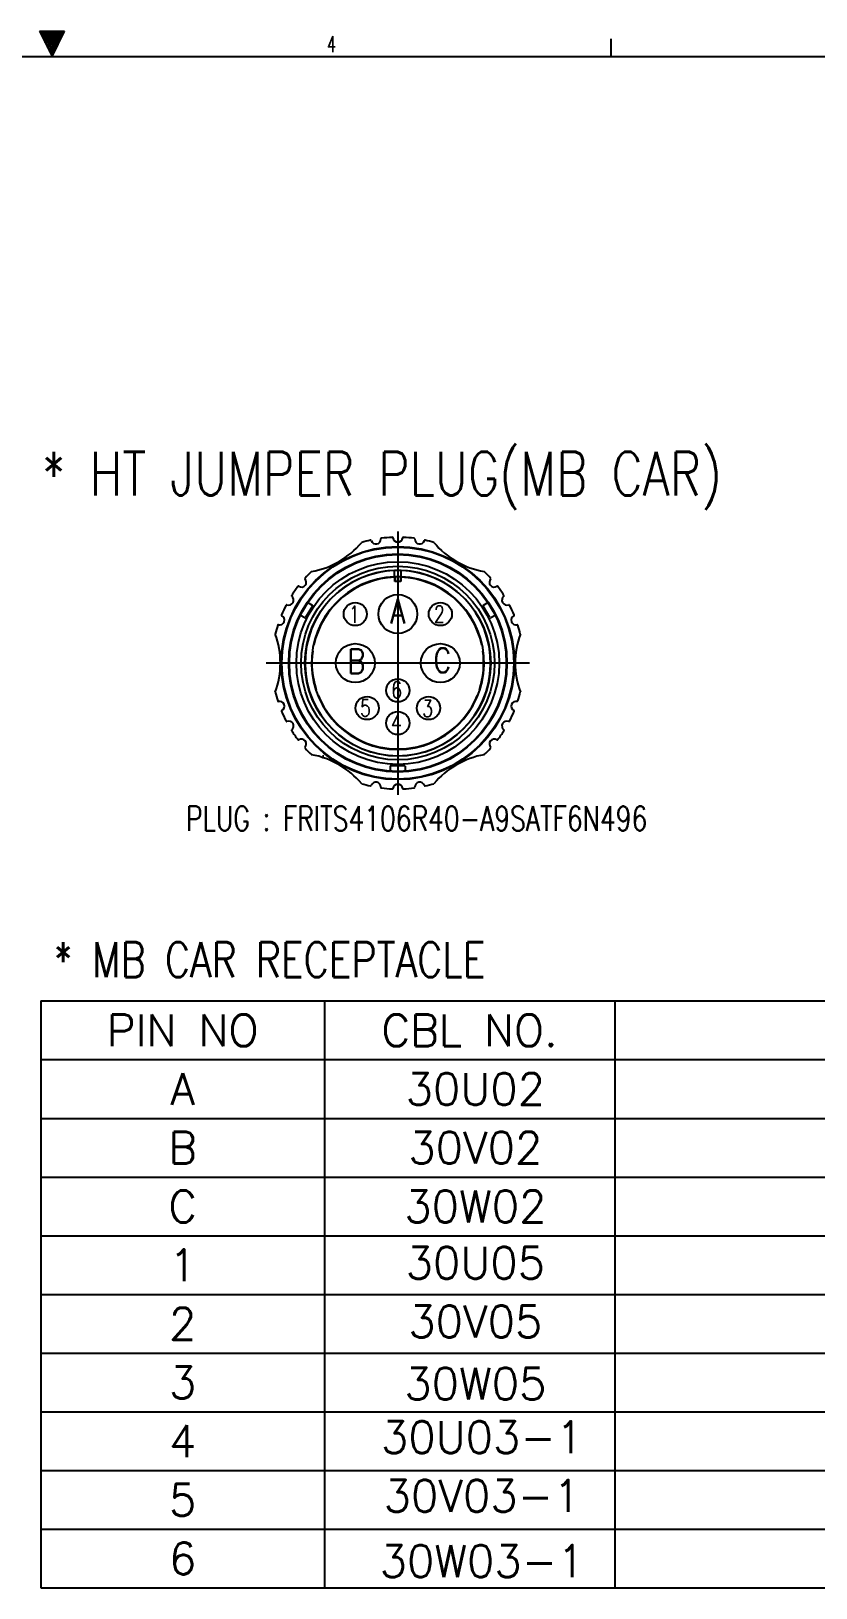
# Model space of a CAD drawing. Extents: x 260 to 819, y -886 to -454.
# Drawn here: x 537.3 to 630.8, y -649.1 to -463.5 of the extents above; entities that cross this region are included whole.
import ezdxf
from ezdxf.enums import TextEntityAlignment as Align
from ezdxf.lldxf.tags import DXFTag

# ---------------------------------------------------------------- set-up
doc = ezdxf.new("R2010")
doc.units = 0
doc.header["$LTSCALE"] = 150
doc.header["$MEASUREMENT"] = 0
doc.linetypes.add('DASHED', pattern=[0.75, 0.5, -0.25])
doc.layers.get('0').update_dxf_attribs({"color": 6, "linetype": 'CONTINUOUS'})
for name, color, linetype in [('2002041033_VITE_', 7, 'CONTINUOUS'), ('2002047008_-_GRA', 7, 'CONTINUOUS'), ('2052035257_GHIER', 7, 'CONTINUOUS'), ('5002032014_GUSCI', 7, 'CONTINUOUS'), ('5202014920_INSER', 7, 'CONTINUOUS'), ('DV1_Predefinito', 7, 'CONTINUOUS')]:
    doc.layers.add(name, color=color, linetype=linetype)
doc.styles.get("Standard").update_dxf_attribs({"font": 'romans.shx', "width": 0.8, "bigfont": 'whgtxt.shx'})
doc.styles.add('큰글자', font='simplex.shx', dxfattribs={"height": 5, "bigfont": 'whgtxt.shx'})
tags = doc.linetypes.add('CENTER2', pattern=[28.575, 19.05, -3.175, 3.175, -3.175]).pattern_tags.tags
tags[10:11] = [DXFTag(74, 4), DXFTag(75, 0), DXFTag(340, '0'), DXFTag(46, 0.0), DXFTag(50, 0.0), DXFTag(44, 0.0), DXFTag(45, 0.0)]
tags[8:9] = [DXFTag(74, 4), DXFTag(75, 0), DXFTag(340, '0'), DXFTag(46, 0.0), DXFTag(50, 0.0), DXFTag(44, 0.0), DXFTag(45, 0.0)]
tags[6:7] = [DXFTag(74, 4), DXFTag(75, 0), DXFTag(340, '0'), DXFTag(46, 0.0), DXFTag(50, 0.0), DXFTag(44, 0.0), DXFTag(45, 0.0)]
tags[4:5] = [DXFTag(74, 4), DXFTag(75, 0), DXFTag(340, '0'), DXFTag(46, 0.0), DXFTag(50, 0.0), DXFTag(44, 0.0), DXFTag(45, 0.0)]

# ---------------------------------------------------------------- blocks, each defined once
blk = doc.blocks.new('*H2')
at = {"color": 2, "linetype": 'Continuous'}
for p, q in [((-266.22, 407.36), (-268.12, 409.25)), ((-266.13, 407.55), (-268, 409.42)), ((-266.32, 407.17), (-267.84, 408.69)), ((-266.04, 407.74), (-267.72, 409.42)), ((-265.94, 407.93), (-267.44, 409.42)), ((-265.85, 408.12), (-267.15, 409.42)), ((-265.75, 408.31), (-266.87, 409.42)), ((-265.66, 408.5), (-266.59, 409.42)), ((-265.57, 408.69), (-266.31, 409.42)), ((-265.47, 408.87), (-266.02, 409.42)), ((-265.38, 409.06), (-265.74, 409.42)), ((-265.29, 409.25), (-265.46, 409.42)), ((-266.41, 406.98), (-267.56, 408.13)), ((-266.5, 406.79), (-267.28, 407.57)), ((-266.6, 406.61), (-267, 407.01)), ((-266.69, 406.42), (-266.72, 406.45))]:
    blk.add_line(p, q, dxfattribs=at)
blk = doc.blocks.new('*H3')
at = {"color": 2, "linetype": 'Continuous'}
for p, q in [((-267.98, 409.42), (-268.13, 409.28)), ((-267.7, 409.42), (-268.03, 409.09)), ((-267.42, 409.42), (-267.94, 408.9)), ((-267.13, 409.42), (-267.85, 408.71)), ((-266.85, 409.42), (-267.75, 408.52)), ((-266.57, 409.42), (-267.66, 408.33)), ((-266.29, 409.42), (-267.57, 408.15)), ((-266, 409.42), (-267.47, 407.96)), ((-265.72, 409.42), (-267.38, 407.77)), ((-265.44, 409.42), (-267.28, 407.58)), ((-265.25, 409.33), (-267.19, 407.39)), ((-265.52, 408.77), (-267.1, 407.2)), ((-265.8, 408.21), (-267, 407.01)), ((-266.08, 407.65), (-266.91, 406.82)), ((-266.36, 407.09), (-266.82, 406.63)), ((-266.64, 406.53), (-266.72, 406.44))]:
    blk.add_line(p, q, dxfattribs=at)
blk = doc.blocks.new('ansi-c')
at = {"color": 2, "linetype": 'Continuous'}
for p, q in [((208.8, 767.49), (211.8, 767.49)), ((208.8, 767.49), (210.3, 764.46)), ((210.3, 764.46), (211.8, 767.49))]:
    blk.add_line(p, q, dxfattribs=at)
at = {"color": 210, "linetype": 'Continuous'}
blk.add_line((276.98, 764.46), (276.98, 766.57), dxfattribs=at)
at = {"color": 5, "linetype": 'Continuous'}
blk.add_line((-56.4, 764.46), (477, 764.46), dxfattribs=at)
at = {"color": 7, "linetype": 'Continuous'}
for name in ['*H3', '*H2']:
    blk.add_blockref(name, (477, 358.06), dxfattribs=at)
at = {"color": 130, "linetype": 'Continuous', "width": 0.655684}
blk.add_text('4', height=1.9, dxfattribs=at).set_placement((243.63, 765.92), align=Align.MIDDLE_CENTER)

msp = doc.modelspace()

# ---------------------------------------------------------------- linework, layer by layer
at = {"color": 0}
for p, q in [((538.43, -579.12), (538.43, -649.11)), ((538.43, -579.12), (773.65, -579.12)), ((572.25, -579.12), (572.25, -649.11)), ((606.86, -579.12), (606.86, -649.11)), ((538.43, -586.12), (773.65, -586.12)), ((538.43, -593.12), (773.65, -593.12)), ((538.43, -600.12), (773.65, -600.12)), ((538.43, -607.12), (773.65, -607.12)), ((538.43, -614.11), (773.65, -614.11)), ((538.43, -614.11), (773.65, -614.11)), ((538.43, -621.11), (773.65, -621.11)), ((538.43, -621.11), (773.65, -621.11)), ((538.43, -628.11), (773.65, -628.11)), ((538.43, -628.11), (773.65, -628.11)), ((538.43, -635.11), (773.65, -635.11)), ((538.43, -635.11), (773.65, -635.11)), ((538.43, -642.11), (773.65, -642.11)), ((538.43, -642.11), (773.65, -642.11)), ((538.43, -649.11), (773.65, -649.11)), ((538.43, -649.11), (773.65, -649.11))]:
    msp.add_line(p, q, dxfattribs=at)
for centre in [(580.99, -532.98), (575.92, -538.83), (586.06, -538.83)]:
    msp.add_circle(centre, 2.32)
at = {"color": 3}
for centre in [(575.92, -532.98), (586.06, -532.98), (580.99, -542.09), (577.33, -544.19), (584.65, -544.19), (580.99, -545.98)]:
    msp.add_circle(centre, 1.38, dxfattribs=at)
at = {"layer": '2002041033_VITE_', "color": 7, "linetype": 'Continuous'}
for p, q in [((572, -550.13), (571.93, -550.06)), ((572, -549.87), (572.16, -549.87)), ((572, -550.13), (572, -550.09)), ((572.16, -550.13), (572, -550.13))]:
    msp.add_line(p, q, dxfattribs=at)
at = {"layer": '2002047008_-_GRA', "color": 7, "linetype": 'Continuous'}
for p, q in [((570.8, -532.03), (570, -533.41)), ((570.26, -531.62), (570.77, -531.92)), ((591.98, -533.41), (591.18, -532.03)), ((591.21, -531.92), (591.72, -531.62)), ((569.89, -533.44), (569.38, -533.14)), ((592.6, -533.14), (592.08, -533.44)), ((580.11, -551.73), (580.11, -551.14)), ((580.19, -551.06), (581.79, -551.06)), ((581.87, -551.14), (581.87, -551.73))]:
    msp.add_line(p, q, dxfattribs=at)
for centre, start, end in [((570.73, -531.99), 330, 60), ((591.25, -531.99), 120, 210), ((569.93, -533.37), 240, 330), ((592.05, -533.37), 210, 300), ((580.19, -551.14), 90, 180), ((581.79, -551.14), 0, 90)]:
    msp.add_arc(centre, 0.078, start, end, dxfattribs=at)
at = {"layer": '2052035257_GHIER', "color": 7, "linetype": 'Continuous'}
for radius in [13.9, 13.83, 13.01, 12.93]:
    msp.add_circle((580.99, -538.83), radius, dxfattribs=at)
for centre, radius, start, end in [((568.92, -517.93), 10.14, 280.0353, 319.9647), ((580.99, -538.83), 15.01, 102.5191, 106.6686), ((577.75, -524.25), 0.078, 18.0143, 102.5191), ((578.38, -524.05), 0.585, 198.0143, 1.9857), ((579.04, -524.02), 0.078, 97.4809, 181.9857), ((580.99, -538.83), 15.01, 92.5191, 97.4809), ((580.33, -523.91), 0.078, 8.0143, 92.5191), ((580.99, -523.82), 0.585, 188.0143, 351.9857), ((581.65, -523.91), 0.078, 87.4809, 171.9857), ((580.99, -538.83), 15.01, 82.5191, 87.4809), ((582.93, -524.02), 0.078, 358.0143, 82.5191), ((583.6, -524.05), 0.585, 178.0143, 341.9857), ((584.23, -524.25), 0.078, 77.4809, 161.9857), ((580.99, -538.83), 15.01, 73.3314, 77.4809), ((593.06, -517.93), 10.14, 220.0353, 259.9647), ((569.49, -529.18), 0.585, 238.0143, 41.9857), ((569.98, -528.74), 0.078, 137.4809, 221.9857), ((580.99, -538.83), 15.01, 133.3314, 137.4809), ((580.99, -538.83), 15.01, 42.5191, 46.6686), ((592.49, -529.18), 0.585, 138.0143, 301.9857), ((592, -528.74), 0.078, 318.0143, 42.5191), ((567.99, -531.33), 0.585, 248.0143, 51.9857), ((568.39, -530.8), 0.078, 147.4809, 231.9857), ((580.99, -538.83), 15.01, 142.5191, 147.4809), ((569.14, -529.74), 0.078, 58.0143, 142.5191), ((592.84, -529.74), 0.078, 37.4809, 121.9857), ((580.99, -538.83), 15.01, 32.5191, 37.4809), ((593.99, -531.33), 0.585, 128.0143, 291.9857), ((593.58, -530.8), 0.078, 308.0143, 32.5191), ((580.99, -538.83), 15.01, 152.5191, 157.4809), ((567.74, -531.94), 0.078, 68.0143, 152.5191), ((594.24, -531.94), 0.078, 27.4809, 111.9857), ((580.99, -538.83), 15.01, 22.5191, 27.4809), ((580.99, -538.83), 15.01, 162.5191, 166.6686), ((566.74, -534.35), 0.078, 78.0143, 162.5191), ((566.88, -533.7), 0.585, 258.0143, 61.9857), ((567.19, -533.11), 0.078, 157.4809, 241.9857), ((595.1, -533.7), 0.585, 118.0143, 281.9857), ((594.79, -533.11), 0.078, 298.0143, 22.5191), ((595.24, -534.35), 0.078, 17.4809, 101.9857), ((580.99, -538.83), 15.01, 13.3314, 17.4809), ((556.85, -538.83), 10.14, 340.0353, 19.9647), ((605.13, -538.83), 10.14, 160.0353, 199.9647), ((580.99, -538.83), 15.01, 193.3314, 197.4809), ((566.74, -543.32), 0.078, 197.4809, 281.9857), ((566.88, -543.97), 0.585, 298.0143, 101.9857), ((595.1, -543.97), 0.585, 78.0143, 241.9857), ((595.24, -543.32), 0.078, 258.0143, 342.5191), ((580.99, -538.83), 15.01, 342.5191, 346.6686), ((567.19, -544.55), 0.078, 118.0143, 202.5191), ((580.99, -538.83), 15.01, 202.5191, 207.4809), ((567.74, -545.73), 0.078, 207.4809, 291.9857), ((567.99, -546.34), 0.585, 308.0143, 111.9857), ((593.99, -546.34), 0.585, 68.0143, 231.9857), ((594.24, -545.73), 0.078, 248.0143, 332.5191), ((580.99, -538.83), 15.01, 332.5191, 337.4809), ((594.79, -544.55), 0.078, 337.4809, 61.9857), ((568.39, -546.86), 0.078, 128.0143, 212.5191), ((580.99, -538.83), 15.01, 212.5191, 217.4809), ((580.99, -538.83), 15.01, 322.5191, 327.4809), ((593.58, -546.86), 0.078, 327.4809, 51.9857), ((569.14, -547.92), 0.078, 217.4809, 301.9857), ((569.49, -548.48), 0.585, 318.0143, 121.9857), ((569.98, -548.93), 0.078, 138.0143, 222.5191), ((580.99, -538.83), 15.01, 222.5191, 226.6686), ((580.99, -538.83), 15.01, 313.3314, 317.4809), ((592.49, -548.48), 0.585, 58.0143, 221.9857), ((592, -548.93), 0.078, 317.4809, 41.9857), ((592.84, -547.92), 0.078, 238.0143, 322.5191), ((568.92, -559.74), 10.14, 40.0353, 79.9647), ((593.06, -559.74), 10.14, 100.0353, 139.9647), ((578.38, -553.62), 0.585, 358.0143, 161.9857), ((583.6, -553.62), 0.585, 18.0143, 181.9857), ((580.99, -538.83), 15.01, 253.3314, 257.4809), ((577.75, -553.41), 0.078, 257.4809, 341.9857), ((579.04, -553.64), 0.078, 178.0143, 262.5191), ((580.99, -538.83), 15.01, 262.5191, 267.4809), ((580.33, -553.76), 0.078, 267.4809, 351.9857), ((580.99, -553.85), 0.585, 8.0143, 171.9857), ((581.65, -553.76), 0.078, 188.0143, 272.5191), ((580.99, -538.83), 15.01, 272.5191, 277.4809), ((582.93, -553.64), 0.078, 277.4809, 1.9857), ((584.23, -553.41), 0.078, 198.0143, 282.5191), ((580.99, -538.83), 15.01, 282.5191, 286.6686)]:
    msp.add_arc(centre, radius, start, end, dxfattribs=at)
at = {"layer": '5002032014_GUSCI', "color": 7, "linetype": 'Continuous'}
for p, q in [((580.6, -528.54), (580.6, -527.78)), ((580.68, -528.54), (580.68, -529.09)), ((581.3, -528.54), (581.3, -529.09)), ((581.38, -528.54), (581.38, -527.78))]:
    msp.add_line(p, q, dxfattribs=at)
for radius in [12.09, 11.54, 11.08]:
    msp.add_circle((580.99, -538.83), radius, dxfattribs=at)
for radius, start, end in [(11.06, 92.0214, 87.9786), (10.3, 92.1708, 87.8292), (11.06, 87.9786, 92.0214), (10.3, 87.8292, 92.1708)]:
    msp.add_arc((580.99, -538.83), radius, start, end, dxfattribs=at)
at = {"layer": '5202014920_INSER', "color": 7, "linetype": 'Continuous'}
for p, q in [((580.64, -529.09), (580.64, -528.6)), ((581.34, -528.6), (581.34, -529.09))]:
    msp.add_line(p, q, dxfattribs=at)
for radius, start, end in [(10.24, 91.9648, 168.0352), (10.24, 11.9648, 88.0352), (9.75, 87.9369, 92.0631), (10.24, 171.9648, 198.0352), (10.24, 341.9648, 8.0352), (10.24, 201.9648, 338.0352)]:
    msp.add_arc((580.99, -538.83), radius, start, end, dxfattribs=at)
at = {"layer": 'DV1_Predefinito', "color": 1, "linetype": 'CENTER2', "ltscale": 0.15}
for p, q in [((580.99, -523.14), (580.99, -554.53)), ((596.69, -538.83), (565.29, -538.83)), ((580.99, -540.38), (580.99, -543.8)), ((580.99, -544.27), (580.99, -547.69))]:
    msp.add_line(p, q, dxfattribs=at)

# ---------------------------------------------------------------- block references
at = {"linetype": 'DASHED'}
msp.add_blockref('ansi-c', (329.46, -1230.96), dxfattribs=at)
msp.add_blockref('ansi-c', (329.46, -1230.96), dxfattribs=at)

# ---------------------------------------------------------------- texts
at = {"color": 4, "style": '큰글자', "width": 0.8}
for s, height, p in [('* HT JUMPER PLUG(MB CAR)', 5.2, (579.09, -516.23)), ('* MB CAR RECEPTACLE ', 4.16, (566.84, -574.19))]:
    msp.add_text(s, height=height, dxfattribs=at).set_placement(p, align=Align.MIDDLE_CENTER)
at = {"color": 2, "width": 0.75}
for s, height, p in [('1', 2, (575.8, -533.01)), ('2', 2, (585.94, -533)), ('6', 2, (580.85, -542.01)), ('5', 2, (577.13, -544.19)), ('3', 2, (584.54, -544.24)), ('4', 2, (580.82, -545.94)), ('PLUG : FRITS4106R40-A9SATF6N496', 2.925, (583.24, -557.37))]:
    msp.add_text(s, height=height, dxfattribs=at).set_placement(p, align=Align.MIDDLE)
at = {"color": 0}
for s, height, p in [('PIN NO', 3.802, (555.34, -582.62)), ('CBL NO.', 3.802, (589.55, -582.62)), ('A', 3.8, (555.34, -589.62)), ('30U02', 3.802, (590.24, -589.62)), ('B', 3.8, (555.34, -596.62)), ('30V02', 3.802, (590.24, -596.62)), ('C', 3.8, (555.34, -603.62)), ('30W02', 3.802, (590.24, -603.62)), ('1', 3.8, (555.34, -610.62)), ('30U05', 3.802, (590.24, -610.35)), ('2', 3.8, (555.34, -617.61)), ('30V05', 3.802, (590.24, -617.35)), ('3', 3.8, (555.34, -624.61)), ('30W05', 3.802, (590.24, -624.75)), ('30U03-1', 3.802, (591.04, -631.13)), ('4', 3.8, (555.34, -631.61)), ('5', 3.8, (555.34, -638.61)), ('30V03-1', 3.802, (591.04, -638.13)), ('6', 3.8, (555.34, -645.61)), ('30W03-1', 3.802, (591.04, -645.91))]:
    msp.add_text(s, height=height, dxfattribs=at).set_placement(p, align=Align.MIDDLE_CENTER)
at = {"color": 3, "char_height": 2.92, "width": 2.1817, "attachment_point": 1}
for s, insert in [('A', (580.1, -531.2)), ('B', (575, -537.15)), ('C', (585.25, -537.05))]:
    msp.add_mtext(s, dxfattribs=dict(at, insert=insert))

doc.saveas('drawing.dxf')
